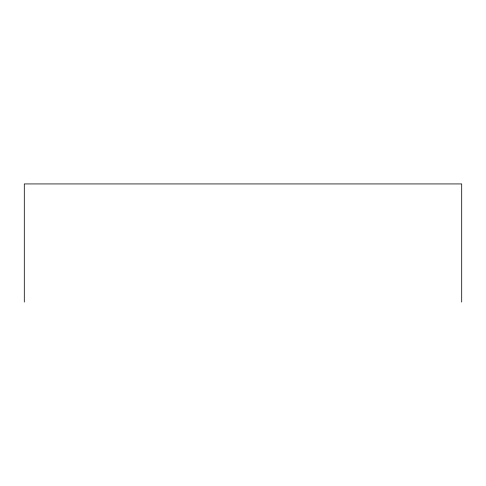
<?xml version="1.0" encoding="UTF-8"?>
<svg xmlns="http://www.w3.org/2000/svg" width="486" height="486" viewBox="0 0 486 486"><rect width="100%" height="100%" fill="white"/><g stroke="black" fill="none" stroke-linecap="round" stroke-linejoin="round"><path stroke-width="0.73" d="M461.7 302.067L461.7 183.933L24.3 183.933L24.3 302.067"/></g></svg>
